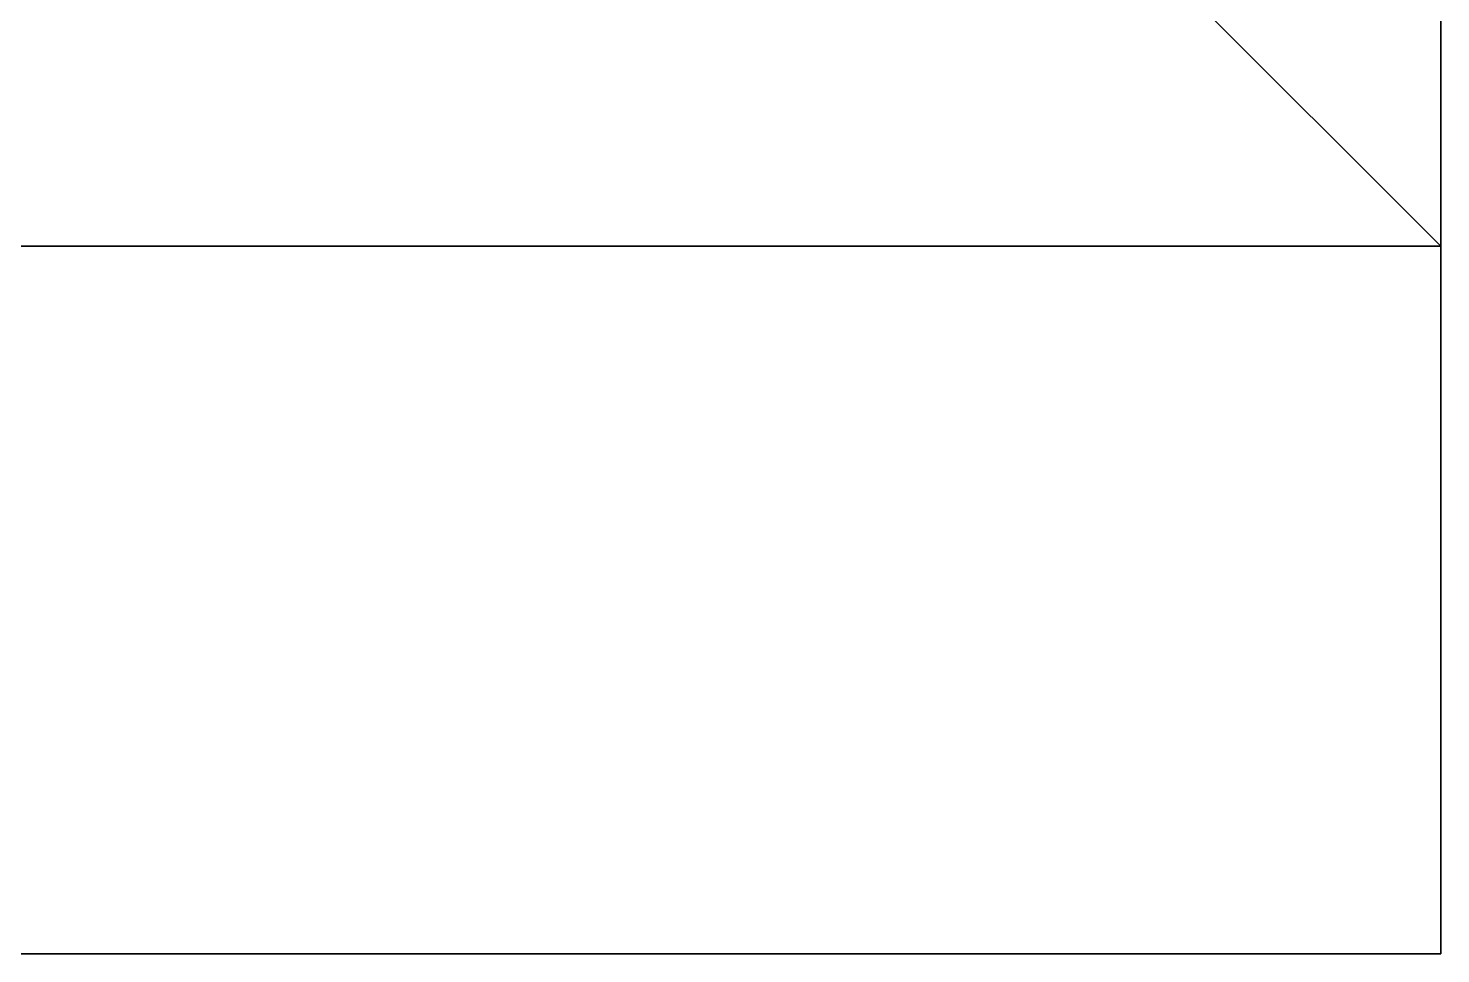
# Model space of a CAD drawing. Extents: x 0 to 5228, y -2725 to 0.
# Drawn here: x 4408 to 5228, y -2725 to -2189 of the extents above; entities that cross this region are included whole.
import ezdxf

# ---------------------------------------------------------------- set-up
doc = ezdxf.new("R2010")
doc.units = 0
doc.layers.add('LAYER0', color=7, linetype='CONTINUOUS')
doc.layers.add('LAYER1', color=7, linetype='CONTINUOUS')

msp = doc.modelspace()

# ---------------------------------------------------------------- linework, layer by layer
at = {"layer": 'LAYER0', "invisible_edges": 1}
for points in [[(5227.5, 0), (0, -2725.14), (0, 0), (5227.5, 0)], [(5227.5, -2725.14, 5), (0, 0, 5), (0, -2725.14, 5), (5227.5, -2725.14, 5)], [(0, 0, 5), (5227.5, -2725.14, 5), (5227.5, 0, 5), (0, 0, 5)], [(0, -2725.14), (5227.5, 0), (5227.5, -2725.14), (0, -2725.14)], [(5227.5, 0), (5227.5, -2725.14, 5), (5227.5, -2725.14), (5227.5, 0)], [(5227.5, -2725.14, 5), (5227.5, 0), (5227.5, 0, 5), (5227.5, -2725.14, 5)], [(5227.5, -2725.14, 5), (0, -2725.14), (5227.5, -2725.14), (5227.5, -2725.14, 5)], [(0, -2725.14), (5227.5, -2725.14, 5), (0, -2725.14, 5), (0, -2725.14)]]:
    msp.add_3dface(points, dxfattribs=at)
at = {"layer": 'LAYER1'}
for points, invisible_edges in [([(5227.5, -2315, 5), (5077.5, -2165, 5), (5227.5, -180, 5), (5227.5, -2315, 5)], 3), ([(5227.5, -2315, 2523), (5227.5, -2104.79, 2145), (5227.5, -180, 2523), (5227.5, -2315, 2523)], 3), ([(5227.5, -2104.79, 1100), (5227.5, -2315, 5), (5227.5, -180, 5), (5227.5, -2104.79, 1100)], 5), ([(5227.5, -2104.79, 2145), (5227.5, -2315, 2523), (5227.5, -2104.79, 1100), (5227.5, -2104.79, 2145)], 3), ([(5227.5, -2315, 5), (5227.5, -2104.79, 1100), (5227.5, -2315, 2523), (5227.5, -2315, 5)], 3), ([(5077.5, -2165, 5), (2281.5, -2315, 5), (2281.5, -2165, 5), (5077.5, -2165, 5)], 1), ([(2281.5, -2315, 5), (5077.5, -2165, 5), (5227.5, -2315, 5), (2281.5, -2315, 5)], 3), ([(5227.5, -2315, 2523), (2281.5, -2315, 5), (5227.5, -2315, 5), (5227.5, -2315, 2523)], 1), ([(2281.5, -2315, 5), (5227.5, -2315, 2523), (2281.5, -2315, 2523), (2281.5, -2315, 5)], 1)]:
    msp.add_3dface(points, dxfattribs=dict(at, invisible_edges=invisible_edges))

# ---------------------------------------------------------------- meshes
mesh = msp.add_polymesh((6, 2), dxfattribs=at)
for k, corner in enumerate([(4927.5, -150, 2523), (977.5, -150, 2523), (4927.5, -330, 2523), (4927.5, -150, 2523), (5077.5, -330, 2523), (4927.5, -330, 2523), (5077.5, -2165, 2523), (5077.5, -330, 2523), (2281.5, -2165, 2523), (5077.5, -2165, 2523), (2281.5, -2315, 2523), (5227.5, -2315, 2523)]):
    mesh.set_mesh_vertex(divmod(k, 2), corner)

doc.saveas('drawing.dxf')
